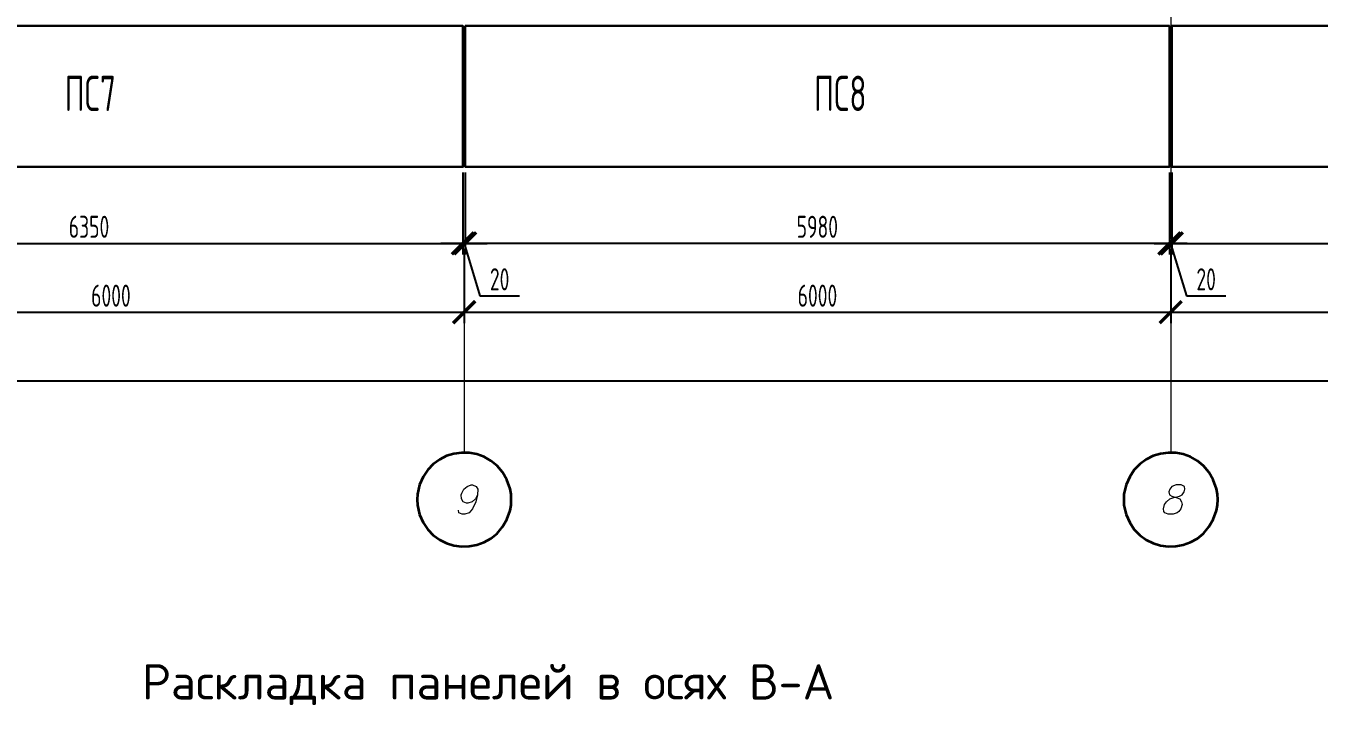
# Model space of a CAD drawing. Header units: millimetres. Extents: x 148937 to 2048786, y 870 to 351006.
# Drawn here: x 656503 to 667485, y 237621 to 243391 of the extents above; entities that cross this region are included whole.
import ezdxf

# ---------------------------------------------------------------- set-up
doc = ezdxf.new("R2010")
doc.units = ezdxf.units.MM
doc.layers.get('Defpoints').update_dxf_attribs({"color": 4})
doc.layers.add('PDF _Геометрия', color=7, linetype='Continuous')
doc.layers.add('PDF _Сплошная заливка', color=7, linetype='Continuous', true_color=0x007eff)
doc.layers.add('Размер', color=72, linetype='Continuous', lineweight=0)
doc.layers.add('Текстовые примечания', color=52, linetype='Continuous', lineweight=25)
doc.styles.add('_PP_Text Style', font='cs_gost2304.shx', dxfattribs={"width": 0.8})
doc.styles.add('ICOCPEUR', font='isocpeur.ttf', dxfattribs={"height": 2})
doc.dimstyles.new('_PP_DIM Style', dxfattribs={"dimtxt": 2.5, "dimasz": 2.5, "dimexe": 1.25, "dimexo": 0.625, "dimtad": 1, "dimdec": 0, "dimrnd": 0.001, "dimtxsty": '_PP_Text Style', "dimblk": 'ARCHTICK', "dimcen": 2.5, "dimdle": 2, "dimadec": 0, "dimazin": 2, "dimtfac": 0.75, "dimtdec": 0, "dimtmove": 1, "dimatfit": 3, "dimfxl": 1, "dimtfill": 1, "dimtolj": 1, "dimarcsym": 0})

# ---------------------------------------------------------------- blocks, each defined once
blk = doc.blocks.new('_ArchTick')
at = {"color": 0, "linetype": 'ByBlock', "const_width": 0.15}
blk.add_lwpolyline([(-0.5, -0.5), (0.5, 0.5)], dxfattribs=at)
blk = doc.blocks.new('*D349')
at = {"layer": 'Defpoints', "color": 0, "ltscale": 75, "transparency": 16777216}
for p in [(654225, 240959), (699222, 240959), (699222, 240375)]:
    blk.add_point(p, dxfattribs=at)
at = {"layer": 'Размер', "color": 0, "lineweight": -2, "ltscale": 75, "transparency": 16777216}
for p, q in [((654225, 240912), (654225, 240281)), ((699222, 240912), (699222, 240281)), ((654075, 240375), (699372, 240375))]:
    blk.add_line(p, q, dxfattribs=at)
at = {"layer": 'Размер', "color": 0, "lineweight": -2, "ltscale": 75, "transparency": 16777216, "xscale": 187.5, "yscale": 187.5, "zscale": 187.5, "rotation": 180}
blk.add_blockref('_ArchTick', (654225, 240375), dxfattribs=at)
at = {"layer": 'Размер', "color": 0, "lineweight": -2, "ltscale": 75, "transparency": 16777216, "xscale": 187.5, "yscale": 187.5, "zscale": 187.5}
blk.add_blockref('_ArchTick', (699222, 240375), dxfattribs=at)
at = {"layer": 'Размер', "color": 0, "ltscale": 75, "transparency": 16777216, "insert": (676724, 240515), "char_height": 187.5, "attachment_point": 5, "style": '_PP_Text Style', "bg_fill": 3, "box_fill_scale": 1.1, "bg_fill_color": 256, "bg_fill_true_color": 13158600, "bg_fill_transparency": 0}
blk.add_mtext('\\A1;45000', dxfattribs=at)
blk = doc.blocks.new('*D269')
at = {"layer": 'Defpoints', "color": 0, "ltscale": 75, "transparency": 16777216}
for p in [(654225, 241543), (660225, 241543), (660225, 240959)]:
    blk.add_point(p, dxfattribs=at)
at = {"layer": 'Размер', "color": 0, "lineweight": -2, "ltscale": 75, "transparency": 16777216}
for p, q in [((654225, 241496), (654225, 240865)), ((660225, 241496), (660225, 240865)), ((654075, 240959), (660375, 240959))]:
    blk.add_line(p, q, dxfattribs=at)
at = {"layer": 'Размер', "color": 0, "lineweight": -2, "ltscale": 75, "transparency": 16777216, "xscale": 187.5, "yscale": 187.5, "zscale": 187.5, "rotation": 180}
blk.add_blockref('_ArchTick', (654225, 240959), dxfattribs=at)
at = {"layer": 'Размер', "color": 0, "lineweight": -2, "ltscale": 75, "transparency": 16777216, "xscale": 187.5, "yscale": 187.5, "zscale": 187.5}
blk.add_blockref('_ArchTick', (660225, 240959), dxfattribs=at)
at = {"layer": 'Размер', "color": 0, "ltscale": 75, "transparency": 16777216, "insert": (657225, 241099), "char_height": 187.5, "attachment_point": 5, "style": '_PP_Text Style', "bg_fill": 3, "box_fill_scale": 1.1, "bg_fill_color": 256, "bg_fill_true_color": 13158600, "bg_fill_transparency": 0}
blk.add_mtext('\\A1;6000', dxfattribs=at)
blk = doc.blocks.new('*D270')
at = {"layer": 'Defpoints', "color": 0, "ltscale": 75, "transparency": 16777216}
for p in [(660225, 241543), (666225, 241543), (666225, 240959)]:
    blk.add_point(p, dxfattribs=at)
at = {"layer": 'Размер', "color": 0, "lineweight": -2, "ltscale": 75, "transparency": 16777216}
for p, q in [((660225, 241496), (660225, 240865)), ((666225, 241496), (666225, 240865)), ((660075, 240959), (666375, 240959))]:
    blk.add_line(p, q, dxfattribs=at)
at = {"layer": 'Размер', "color": 0, "lineweight": -2, "ltscale": 75, "transparency": 16777216, "xscale": 187.5, "yscale": 187.5, "zscale": 187.5, "rotation": 180}
blk.add_blockref('_ArchTick', (660225, 240959), dxfattribs=at)
at = {"layer": 'Размер', "color": 0, "lineweight": -2, "ltscale": 75, "transparency": 16777216, "xscale": 187.5, "yscale": 187.5, "zscale": 187.5}
blk.add_blockref('_ArchTick', (666225, 240959), dxfattribs=at)
at = {"layer": 'Размер', "color": 0, "ltscale": 75, "transparency": 16777216, "insert": (663225, 241099), "char_height": 187.5, "attachment_point": 5, "style": '_PP_Text Style', "bg_fill": 3, "box_fill_scale": 1.1, "bg_fill_color": 256, "bg_fill_true_color": 13158600, "bg_fill_transparency": 0}
blk.add_mtext('\\A1;6000', dxfattribs=at)
blk = doc.blocks.new('*D350')
at = {"layer": 'Defpoints', "color": 0, "ltscale": 75, "transparency": 16777216}
for p in [(666225, 241543), (672223, 241543), (672223, 240959)]:
    blk.add_point(p, dxfattribs=at)
at = {"layer": 'Размер', "color": 0, "lineweight": -2, "ltscale": 75, "transparency": 16777216}
for p, q in [((666225, 241496), (666225, 240865)), ((672223, 241496), (672223, 240865)), ((666075, 240959), (672373, 240959))]:
    blk.add_line(p, q, dxfattribs=at)
at = {"layer": 'Размер', "color": 0, "lineweight": -2, "ltscale": 75, "transparency": 16777216, "xscale": 187.5, "yscale": 187.5, "zscale": 187.5, "rotation": 180}
blk.add_blockref('_ArchTick', (666225, 240959), dxfattribs=at)
at = {"layer": 'Размер', "color": 0, "lineweight": -2, "ltscale": 75, "transparency": 16777216, "xscale": 187.5, "yscale": 187.5, "zscale": 187.5}
blk.add_blockref('_ArchTick', (672223, 240959), dxfattribs=at)
at = {"layer": 'Размер', "color": 0, "ltscale": 75, "transparency": 16777216, "insert": (669224, 241099), "char_height": 187.5, "attachment_point": 5, "style": '_PP_Text Style', "bg_fill": 3, "box_fill_scale": 1.1, "bg_fill_color": 256, "bg_fill_true_color": 13158600, "bg_fill_transparency": 0}
blk.add_mtext('\\A1;6000', dxfattribs=at)
blk = doc.blocks.new('*D352')
at = {"layer": 'Defpoints', "color": 0, "ltscale": 75, "transparency": 16777216}
for p in [(653864, 242192), (660214, 242192), (660214, 241543)]:
    blk.add_point(p, dxfattribs=at)
at = {"layer": 'Размер', "color": 0, "lineweight": -2, "ltscale": 75, "transparency": 16777216}
for p, q in [((653864, 242145), (653864, 241449)), ((660214, 242145), (660214, 241449)), ((653714, 241543), (660364, 241543))]:
    blk.add_line(p, q, dxfattribs=at)
at = {"layer": 'Размер', "color": 0, "lineweight": -2, "ltscale": 75, "transparency": 16777216, "xscale": 187.5, "yscale": 187.5, "zscale": 187.5, "rotation": 180}
blk.add_blockref('_ArchTick', (653864, 241543), dxfattribs=at)
at = {"layer": 'Размер', "color": 0, "lineweight": -2, "ltscale": 75, "transparency": 16777216, "xscale": 187.5, "yscale": 187.5, "zscale": 187.5}
blk.add_blockref('_ArchTick', (660214, 241543), dxfattribs=at)
at = {"layer": 'Размер', "color": 0, "ltscale": 75, "transparency": 16777216, "insert": (657039, 241684), "char_height": 187.5, "attachment_point": 5, "style": '_PP_Text Style', "bg_fill": 3, "box_fill_scale": 1.1, "bg_fill_color": 256, "bg_fill_true_color": 13158600, "bg_fill_transparency": 0}
blk.add_mtext('\\A1;6350', dxfattribs=at)
blk = doc.blocks.new('*D353')
at = {"layer": 'Defpoints', "color": 0, "ltscale": 75, "transparency": 16777216}
for p in [(660214, 242192), (660234, 242192), (660234, 241543)]:
    blk.add_point(p, dxfattribs=at)
at = {"layer": 'Размер', "color": 0, "lineweight": -2, "ltscale": 75, "transparency": 16777216}
for p, q in [((660214, 242145), (660214, 241449)), ((660234, 242145), (660234, 241449)), ((660214, 241543), (660027, 241543)), ((660214, 241543), (660234, 241543)), ((660214, 241543), (660234, 241543)), ((660224, 241543), (660358, 241098)), ((660234, 241543), (660421, 241543)), ((660358, 241098), (660694, 241098))]:
    blk.add_line(p, q, dxfattribs=at)
at = {"layer": 'Размер', "color": 0, "lineweight": -2, "ltscale": 75, "transparency": 16777216, "xscale": 187.5, "yscale": 187.5, "zscale": 187.5}
blk.add_blockref('_ArchTick', (660214, 241543), dxfattribs=at)
at = {"layer": 'Размер', "color": 0, "lineweight": -2, "ltscale": 75, "transparency": 16777216, "xscale": 187.5, "yscale": 187.5, "zscale": 187.5, "rotation": 180}
blk.add_blockref('_ArchTick', (660234, 241543), dxfattribs=at)
at = {"layer": 'Размер', "color": 0, "ltscale": 75, "transparency": 16777216, "insert": (660526, 241238), "char_height": 187.5, "attachment_point": 5, "style": '_PP_Text Style', "bg_fill": 3, "box_fill_scale": 1.1, "bg_fill_color": 256, "bg_fill_true_color": 13158600, "bg_fill_transparency": 0}
blk.add_mtext('\\A1;20', dxfattribs=at)
blk = doc.blocks.new('*D354')
at = {"layer": 'Defpoints', "color": 0, "ltscale": 75, "transparency": 16777216}
for p in [(660234, 242192), (666214, 242192), (660234, 241543)]:
    blk.add_point(p, dxfattribs=at)
at = {"layer": 'Размер', "color": 0, "lineweight": -2, "ltscale": 75, "transparency": 16777216}
for p, q in [((660234, 242145), (660234, 241449)), ((666214, 242145), (666214, 241449)), ((666364, 241543), (660084, 241543))]:
    blk.add_line(p, q, dxfattribs=at)
at = {"layer": 'Размер', "color": 0, "lineweight": -2, "ltscale": 75, "transparency": 16777216, "xscale": 187.5, "yscale": 187.5, "zscale": 187.5, "rotation": 180}
blk.add_blockref('_ArchTick', (660234, 241543), dxfattribs=at)
at = {"layer": 'Размер', "color": 0, "lineweight": -2, "ltscale": 75, "transparency": 16777216, "xscale": 187.5, "yscale": 187.5, "zscale": 187.5}
blk.add_blockref('_ArchTick', (666214, 241543), dxfattribs=at)
at = {"layer": 'Размер', "color": 0, "ltscale": 75, "transparency": 16777216, "insert": (663224, 241684), "char_height": 187.5, "attachment_point": 5, "style": '_PP_Text Style', "bg_fill": 3, "box_fill_scale": 1.1, "bg_fill_color": 256, "bg_fill_true_color": 13158600, "bg_fill_transparency": 0}
blk.add_mtext('\\A1;5980', dxfattribs=at)
blk = doc.blocks.new('*D355')
at = {"layer": 'Defpoints', "color": 0, "ltscale": 75, "transparency": 16777216}
for p in [(666214, 242192), (666234, 242192), (666234, 241543)]:
    blk.add_point(p, dxfattribs=at)
at = {"layer": 'Размер', "color": 0, "lineweight": -2, "ltscale": 75, "transparency": 16777216}
for p, q in [((666214, 242145), (666214, 241449)), ((666234, 242145), (666234, 241449)), ((666214, 241543), (666027, 241543)), ((666214, 241543), (666234, 241543)), ((666214, 241543), (666234, 241543)), ((666224, 241543), (666358, 241098)), ((666234, 241543), (666421, 241543)), ((666358, 241098), (666694, 241098))]:
    blk.add_line(p, q, dxfattribs=at)
at = {"layer": 'Размер', "color": 0, "lineweight": -2, "ltscale": 75, "transparency": 16777216, "xscale": 187.5, "yscale": 187.5, "zscale": 187.5}
blk.add_blockref('_ArchTick', (666214, 241543), dxfattribs=at)
at = {"layer": 'Размер', "color": 0, "lineweight": -2, "ltscale": 75, "transparency": 16777216, "xscale": 187.5, "yscale": 187.5, "zscale": 187.5, "rotation": 180}
blk.add_blockref('_ArchTick', (666234, 241543), dxfattribs=at)
at = {"layer": 'Размер', "color": 0, "ltscale": 75, "transparency": 16777216, "insert": (666526, 241238), "char_height": 187.5, "attachment_point": 5, "style": '_PP_Text Style', "bg_fill": 3, "box_fill_scale": 1.1, "bg_fill_color": 256, "bg_fill_true_color": 13158600, "bg_fill_transparency": 0}
blk.add_mtext('\\A1;20', dxfattribs=at)
blk = doc.blocks.new('*D356')
at = {"layer": 'Defpoints', "color": 0, "ltscale": 75, "transparency": 16777216}
for p in [(666234, 242192), (672214, 242192), (672214, 241543)]:
    blk.add_point(p, dxfattribs=at)
at = {"layer": 'Размер', "color": 0, "lineweight": -2, "ltscale": 75, "transparency": 16777216}
for p, q in [((666234, 242145), (666234, 241449)), ((672214, 242145), (672214, 241449)), ((666084, 241543), (672364, 241543))]:
    blk.add_line(p, q, dxfattribs=at)
at = {"layer": 'Размер', "color": 0, "lineweight": -2, "ltscale": 75, "transparency": 16777216, "xscale": 187.5, "yscale": 187.5, "zscale": 187.5, "rotation": 180}
blk.add_blockref('_ArchTick', (666234, 241543), dxfattribs=at)
at = {"layer": 'Размер', "color": 0, "lineweight": -2, "ltscale": 75, "transparency": 16777216, "xscale": 187.5, "yscale": 187.5, "zscale": 187.5}
blk.add_blockref('_ArchTick', (672214, 241543), dxfattribs=at)
at = {"layer": 'Размер', "color": 0, "ltscale": 75, "transparency": 16777216, "insert": (669224, 241684), "char_height": 187.5, "attachment_point": 5, "style": '_PP_Text Style', "bg_fill": 3, "box_fill_scale": 1.1, "bg_fill_color": 256, "bg_fill_true_color": 13158600, "bg_fill_transparency": 0}
blk.add_mtext('\\A1;5980', dxfattribs=at)

msp = doc.modelspace()

# ---------------------------------------------------------------- linework, layer by layer
at = {"layer": 'PDF _Геометрия', "color": 7, "lineweight": 5}
for points in [[(666225.23717, 243500.19229), (666225.23717, 241579.67764)], [(666225.23717, 241341.22379), (666225.23717, 241343.37201)]]:
    msp.add_lwpolyline(points, dxfattribs=at)
at = {"layer": 'PDF _Геометрия', "color": 7, "lineweight": 30}
for points in [[(653864.34103, 243390.63242), (653864.34103, 242191.92191), (660214.49922, 242191.92191), (660214.49922, 243390.63242)], [(660233.8341, 243390.63242), (660233.8341, 242191.92191), (666214.49394, 242191.92191), (666214.49394, 243390.63242)], [(666233.82973, 243390.63242), (666233.82973, 242191.92191), (672214.491, 242191.92191), (672214.491, 243390.63242)]]:
    msp.add_lwpolyline(points, close=True, dxfattribs=at)
at = {"layer": 'PDF _Геометрия', "color": 7, "lineweight": 15}
msp.add_lwpolyline([(660339.09813, 239407.81845), (660319.76408, 239373.44681), (660291.83712, 239347.66807), (660255.31725, 239336.92694), (660244.57611, 239336.92694), (660216.64915, 239347.66807), (660201.61155, 239373.44681), (660199.46332, 239407.81845), (660203.75978, 239420.70782), (660223.09383, 239455.07946), (660251.02079, 239478.70996), (660285.39243, 239491.59933), (660296.13357, 239491.59933), (660326.20876, 239478.70996), (660341.24635, 239455.07946), (660339.09813, 239407.81845), (660324.06053, 239347.66807), (660296.13357, 239289.66593), (660266.05838, 239253.14605), (660229.53851, 239242.40492), (660208.05624, 239242.40492), (660180.12928, 239253.14605), (660175.83282, 239276.77656)], dxfattribs=at)
at = {"layer": 'PDF _Геометрия', "color": 7, "lineweight": 35}
for points in [[(660614.07057, 239274.6289), (660622.66348, 239319.74168), (660624.81171, 239367.00269), (660622.66348, 239414.2637), (660614.07057, 239459.37648)], [(666614.07337, 239274.6289), (666622.66628, 239319.74168), (666624.81451, 239367.00269), (666622.66628, 239414.2637), (666614.07337, 239459.37648)], [(659827.81923, 239414.2637), (659825.671, 239367.00269), (659827.81923, 239319.74168)], [(665827.82203, 239414.2637), (665825.6738, 239367.00269), (665827.82203, 239319.74168)]]:
    msp.add_lwpolyline(points, dxfattribs=at)
at = {"layer": 'PDF _Геометрия', "color": 7, "lineweight": 15}
msp.add_lwpolyline([(666270.35606, 239491.60029), (666233.83619, 239478.71093), (666216.65037, 239455.08042), (666210.20569, 239431.44992), (666214.50214, 239407.81941), (666233.83619, 239397.07827), (666272.50429, 239384.18891), (666302.57948, 239373.44777), (666317.61707, 239347.66904), (666321.91353, 239324.03853), (666311.17239, 239289.66689), (666293.98657, 239266.03638), (666281.0972, 239253.14702), (666246.72556, 239242.40588), (666203.761, 239242.40588), (666173.68582, 239253.14702), (666167.24113, 239266.03638), (666162.94468, 239289.66689), (666171.53759, 239324.03853), (666188.72341, 239347.66904), (666216.65037, 239373.44777), (666251.02201, 239384.18891), (666298.28302, 239397.07827), (666321.91353, 239407.81941), (666339.09935, 239431.44992), (666345.54403, 239455.08042), (666341.24758, 239478.71093), (666313.32062, 239491.60029)], close=True, dxfattribs=at)
at = {"layer": 'PDF _Геометрия', "color": 7, "lineweight": 35}
for points in [[(660614.07057, 239459.37648), (660496.3835, 239892.28017), (659896.13291, 239857.01343), (659827.81923, 239414.2637)], [(666614.07337, 239459.37648), (666496.3863, 239892.28017), (665896.13571, 239857.01343), (665827.82203, 239414.2637)], [(659827.81923, 239319.74168), (659896.13291, 238876.99195), (660496.3835, 238841.72521), (660614.07057, 239274.6289)], [(665827.82203, 239319.74168), (665896.13571, 238876.99195), (666496.3863, 238841.72521), (666614.07337, 239274.6289)]]:
    msp.add_open_spline(points, degree=3, dxfattribs=at)

# ---------------------------------------------------------------- texts
at = {"layer": 'Текстовые примечания', "color": 7, "ltscale": 75, "char_height": 300, "attachment_point": 5}
for s, width, gutter_width, insert, style in [('\\pxqc;ПС7', 6369.4930712, 75, (657049.08756, 242817.01004), '_PP_Text Style'), ('\\pxqc;ПС8', 6369.4930712, 75, (663418.58063, 242817.01004), '_PP_Text Style'), ('Раскладка панелей в осях В-А ', 6229.9937545, 3269.75341, (660428.22634, 237794.8073), 'ICOCPEUR')]:
    msp.add_mtext_dynamic_manual_height_columns(s, width=width, gutter_width=gutter_width, heights=[1198.7105], dxfattribs=dict(at, insert=insert, style=style))

# ---------------------------------------------------------------- dimensions: what is measured, and where the dimension line sits
at = {"layer": 'Размер', "color": 7, "ltscale": 75}
dim = msp.add_linear_dim(base=(699221.99812, 240374.52177), p1=(654225.24154, 240958.8397), p2=(699221.99812, 240958.8397), text='45000', dimstyle='_PP_DIM Style', override={"dimscale": 75}, dxfattribs=at)
dim.commit()
dim.dimension.update_dxf_attribs({"geometry": '*D349', "text_midpoint": (676723.61983, 240515.14677)})

# ---------------------------------------------------------------- next in the draw order: linework, layer by layer
at = {"layer": 'PDF _Геометрия', "color": 7, "lineweight": 9}
msp.add_lwpolyline([(699322.98723, 240374.52092), (654124.2753, 240374.52092)], dxfattribs=at)

# ---------------------------------------------------------------- next in the draw order: dimensions: what is measured, and where the dimension line sits
at = {"layer": 'Размер', "color": 7, "ltscale": 75}
dim = msp.add_linear_dim(base=(660225.24154, 240958.8397), p1=(654225.24154, 241543.15762), p2=(660225.24154, 241543.15762), dimstyle='_PP_DIM Style', override={"dimscale": 75}, dxfattribs=at)
dim.commit()
dim.dimension.update_dxf_attribs({"geometry": '*D269', "text_midpoint": (657225.24154, 241099.4647)})

# ---------------------------------------------------------------- next in the draw order: dimensions: what is measured, and where the dimension line sits
dim = msp.add_linear_dim(base=(666225.23717, 240958.8397), p1=(660225.24154, 241543.15762), p2=(666225.23717, 241543.15762), dimstyle='_PP_DIM Style', override={"dimscale": 75}, dxfattribs=at)
dim.commit()
dim.dimension.update_dxf_attribs({"geometry": '*D270', "text_midpoint": (663225.23935, 241099.4647)})

# ---------------------------------------------------------------- next in the draw order: linework, layer by layer
at = {"layer": 'PDF _Геометрия', "color": 7, "lineweight": 9}
msp.add_lwpolyline([(660324.05896, 240958.83912), (654124.27364, 240958.83912)], dxfattribs=at)
at = {"layer": 'PDF _Сплошная заливка', "color": 7, "lineweight": 9, "transparency": 33554559}
for points in [[(660141.46048, 240892.24459), (660158.6463, 240875.05876), (660291.83642, 241042.62053)], [(660291.83904, 241042.62096), (660158.64892, 240875.0592), (660141.4631, 240892.24502)], [(660306.87384, 241025.43475), (660291.83624, 241042.62057), (660158.64612, 240875.05881)], [(660158.64997, 240875.05946), (660291.84009, 241042.62123), (660306.87768, 241025.4354)]]:
    msp.add_solid(points, dxfattribs=at)

# ---------------------------------------------------------------- next in the draw order: dimensions: what is measured, and where the dimension line sits
at = {"layer": 'Размер', "color": 7, "ltscale": 75}
dim = msp.add_linear_dim(base=(660214.49922, 241543.15762), p1=(653864.34103, 242191.92191), p2=(660214.49922, 242191.92191), dimstyle='_PP_DIM Style', override={"dimscale": 75}, dxfattribs=at)
dim.commit()
dim.dimension.update_dxf_attribs({"geometry": '*D352', "text_midpoint": (657039.42012, 241683.78262)})
dim = msp.add_linear_dim(base=(672223.08684, 240958.8397), p1=(666225.23717, 241543.15762), p2=(672223.08684, 241543.15762), text='6000', dimstyle='_PP_DIM Style', override={"dimscale": 75}, dxfattribs=at)
dim.commit()
dim.dimension.update_dxf_attribs({"geometry": '*D350', "text_midpoint": (669224.16201, 241099.4647)})

# ---------------------------------------------------------------- next in the draw order: linework, layer by layer
at = {"layer": 'PDF _Геометрия', "color": 7, "lineweight": 9}
for points in [[(666324.06176, 240958.83912), (660124.27644, 240958.83912)], [(672324.06018, 240958.83912), (666124.27486, 240958.83912)]]:
    msp.add_lwpolyline(points, dxfattribs=at)
at = {"layer": 'PDF _Сплошная заливка', "color": 7, "lineweight": 9, "transparency": 33554559}
for points in [[(666291.83747, 241042.62096), (666156.49912, 240875.0592), (666141.46153, 240892.24502)], [(666141.46327, 240892.24459), (666156.50087, 240875.05876), (666291.83921, 241042.62053)], [(666156.49807, 240875.05946), (666291.83642, 241042.62123), (666306.87401, 241025.4354)], [(666306.87663, 241025.43475), (666291.83904, 241042.62057), (666156.50069, 240875.05881)]]:
    msp.add_solid(points, dxfattribs=at)

# ---------------------------------------------------------------- next in the draw order: dimensions: what is measured, and where the dimension line sits
at = {"layer": 'Размер', "color": 7, "ltscale": 75}
dim = msp.add_linear_dim(base=(660233.8341, 241543.15762), p1=(660214.49922, 242191.92191), p2=(660233.8341, 242191.92191), text='20', dimstyle='_PP_DIM Style', override={"dimscale": 75}, dxfattribs=at)
dim.commit()
dim.dimension.update_dxf_attribs({"geometry": '*D353', "text_midpoint": (660404.63541, 241238.47012)})

# ---------------------------------------------------------------- next in the draw order: linework, layer by layer
at = {"layer": 'PDF _Геометрия', "color": 7, "lineweight": 5}
msp.add_lwpolyline([(660225.24451, 241100.62294), (660225.24451, 239766.5736)], dxfattribs=at)

# ---------------------------------------------------------------- next in the draw order: dimensions: what is measured, and where the dimension line sits
at = {"layer": 'Размер', "color": 7, "ltscale": 75}
dim = msp.add_linear_dim(base=(660233.8341, 241543.15762), p1=(666214.49394, 242191.92191), p2=(660233.8341, 242191.92191), text='5980', dimstyle='_PP_DIM Style', override={"dimscale": 75}, dxfattribs=at)
dim.commit()
dim.dimension.update_dxf_attribs({"geometry": '*D354', "text_midpoint": (663224.16402, 241683.78262)})

# ---------------------------------------------------------------- next in the draw order: dimensions: what is measured, and where the dimension line sits
dim = msp.add_linear_dim(base=(666233.82973, 241543.15762), p1=(666214.49394, 242191.92191), p2=(666233.82973, 242191.92191), text='20', dimstyle='_PP_DIM Style', override={"dimscale": 75}, dxfattribs=at)
dim.commit()
dim.dimension.update_dxf_attribs({"geometry": '*D355', "text_midpoint": (666404.63058, 241238.47012)})

# ---------------------------------------------------------------- next in the draw order: linework, layer by layer
at = {"layer": 'PDF _Геометрия', "color": 7, "lineweight": 5}
msp.add_lwpolyline([(666225.24293, 241100.62294), (666225.24293, 239766.5736)], dxfattribs=at)

# ---------------------------------------------------------------- next in the draw order: dimensions: what is measured, and where the dimension line sits
at = {"layer": 'Размер', "color": 7, "ltscale": 75}
dim = msp.add_linear_dim(base=(672214.491, 241543.15762), p1=(666233.82973, 242191.92191), p2=(672214.491, 242191.92191), text='5980', dimstyle='_PP_DIM Style', override={"dimscale": 75}, dxfattribs=at)
dim.commit()
dim.dimension.update_dxf_attribs({"geometry": '*D356', "text_midpoint": (669224.16036, 241683.78262)})

doc.saveas('drawing.dxf')
